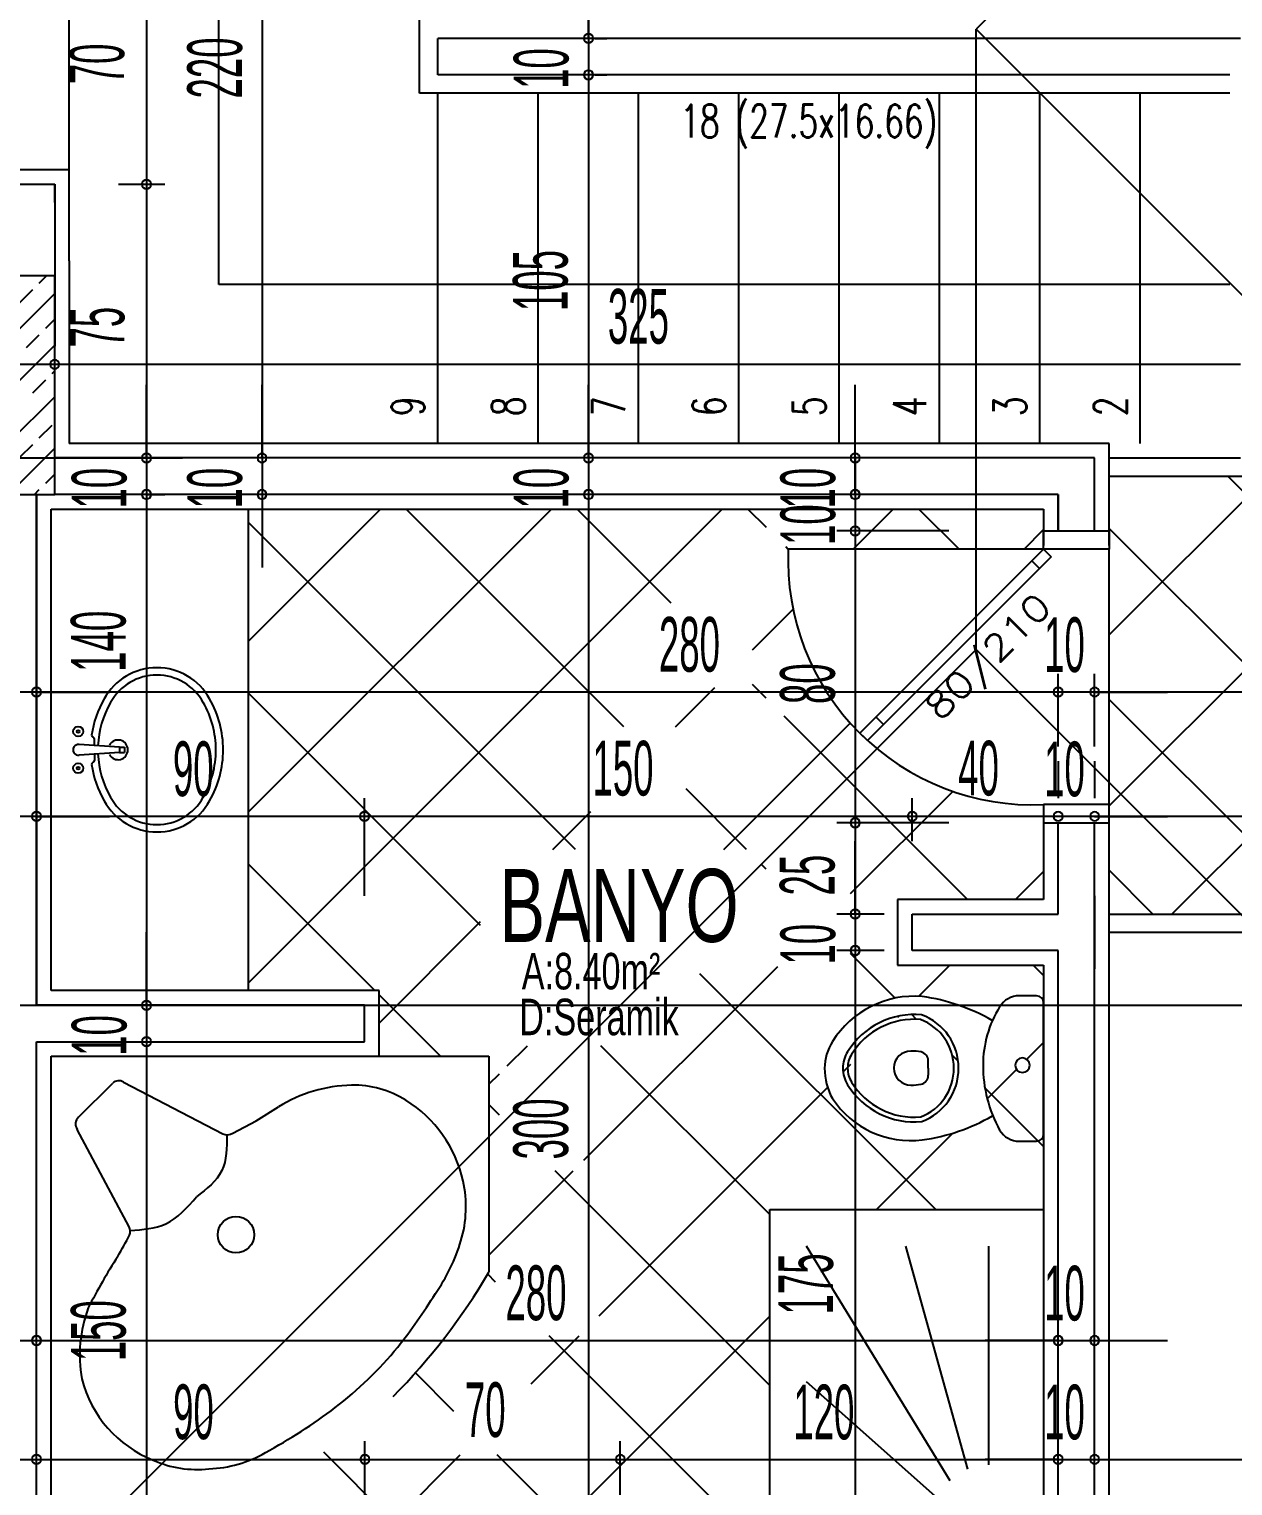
# Model space of a CAD drawing. Extents: x 3907.4 to 3911.57, y -3054.42 to -3053.7.
# Drawn here: x 3908.6141 to 3908.68, y -3054.2664 to -3054.1865 of the extents above; entities that cross this region are included whole.
import ezdxf

# ---------------------------------------------------------------- set-up
doc = ezdxf.new("R2010")
doc.units = 0
doc.header["$LTSCALE"] = 2
doc.header["$MEASUREMENT"] = 0
for name, pattern in [('ACAD_ISO03W100', [30, 12, -18]), ('ACAD_ISO07W100', [3.5, 0.5, -3]), ('ACAD_ISO10W100', [18, 12, -3, 0, -3])]:
    doc.linetypes.add(name, pattern=pattern)
doc.layers.get('0').update_dxf_attribs({"linetype": 'CONTINUOUS'})
for name, color, linetype in [('AKS', 11, 'CONTINUOUS'), ('DOĞRAMA', 2, 'CONTINUOUS'), ('DUVAR', 7, 'CONTINUOUS'), ('KOLON', 3, 'CONTINUOUS'), ('KOLTAR', 9, 'CONTINUOUS'), ('MB', 11, 'CONTINUOUS'), ('OLÇÜ', 6, 'CONTINUOUS'), ('S-TEF', 151, 'CONTINUOUS'), ('SıVA', 6, 'CONTINUOUS'), ('TARAMA', 9, 'CONTINUOUS'), ('TEXT', 11, 'CONTINUOUS'), ('ÇATI', 7, 'CONTINUOUS')]:
    doc.layers.add(name, color=color, linetype=linetype)
doc.styles.add('DETAY', font='stylu.ttf', dxfattribs={"width": 0.7, "height": 13})
doc.styles.add('KAPı-PEN', font='simplex.shx', dxfattribs={"width": 0.7, "height": 10})
doc.styles.add('MAHAL', font='stylu.ttf', dxfattribs={"width": 0.7, "height": 20})
doc.styles.add('ÖLÇÜ', font='stylu.ttf', dxfattribs={"width": 0.5})

msp = doc.modelspace()

# ---------------------------------------------------------------- linework, layer by layer
at = {"color": 0, "linetype": 'ByBlock'}
for centre, start, end in [((3908.644720617684, -3054.18702954204), 90, 270), ((3908.644720617684, -3054.18702954204), 90, 270), ((3908.644720617684, -3054.18702954204), 270, 90), ((3908.644720617684, -3054.18702954204), 270, 90), ((3908.644720617684, -3054.18902954204), 90, 270), ((3908.644720617684, -3054.18902954204), 90, 270), ((3908.644720617684, -3054.18902954204), 270, 90), ((3908.644720617684, -3054.18902954204), 270, 90), ((3908.620494715005, -3054.19502954204), 90, 270), ((3908.620494715005, -3054.19502954204), 90, 270), ((3908.620494715005, -3054.19502954204), 270, 90), ((3908.620494715005, -3054.19502954204), 270, 90), ((3908.615465526086, -3054.204892913765), 0, 180), ((3908.615465526086, -3054.204892913765), 0, 180), ((3908.615465526086, -3054.204892913765), 180, 0), ((3908.615465526086, -3054.204892913765), 180, 0), ((3908.620494715005, -3054.21002954204), 90, 270), ((3908.620494715005, -3054.21002954204), 90, 270), ((3908.620494715005, -3054.21002954204), 270, 90), ((3908.620494715005, -3054.21002954204), 270, 90), ((3908.626827866014, -3054.21002954204), 90, 270), ((3908.626827866014, -3054.21002954204), 90, 270), ((3908.626827866014, -3054.21002954204), 270, 90), ((3908.626827866014, -3054.21002954204), 270, 90), ((3908.644720617684, -3054.21002954204), 90, 270), ((3908.644720617684, -3054.21002954204), 90, 270), ((3908.644720617684, -3054.21002954204), 270, 90), ((3908.644720617684, -3054.21002954204), 270, 90), ((3908.659337340305, -3054.21002954204), 90, 270), ((3908.659337340305, -3054.21002954204), 270, 90), ((3908.620494715005, -3054.21202954204), 90, 270), ((3908.620494715005, -3054.21202954204), 90, 270), ((3908.620494715005, -3054.21202954204), 270, 90), ((3908.620494715005, -3054.21202954204), 270, 90), ((3908.626827866014, -3054.21202954204), 90, 270), ((3908.626827866014, -3054.21202954204), 270, 90), ((3908.644720617684, -3054.21202954204), 90, 270), ((3908.644720617684, -3054.21202954204), 90, 270), ((3908.644720617684, -3054.21202954204), 270, 90), ((3908.644720617684, -3054.21202954204), 270, 90), ((3908.659337340305, -3054.21202954204), 90, 270), ((3908.659337340305, -3054.21202954204), 90, 270), ((3908.659337340305, -3054.21202954204), 270, 90), ((3908.659337340305, -3054.21202954204), 270, 90), ((3908.659337340305, -3054.21402954204), 90, 270), ((3908.659337340305, -3054.21402954204), 90, 270), ((3908.659337340305, -3054.21402954204), 270, 90), ((3908.659337340305, -3054.21402954204), 270, 90), ((3908.614465526086, -3054.222860197557), 0, 180), ((3908.614465526086, -3054.222860197557), 0, 180), ((3908.614465526086, -3054.222860197557), 180, 0), ((3908.614465526086, -3054.222860197557), 180, 0), ((3908.670465526086, -3054.222860197557), 0, 180), ((3908.670465526086, -3054.222860197557), 0, 180), ((3908.670465526086, -3054.222860197557), 180, 0), ((3908.670465526086, -3054.222860197557), 180, 0), ((3908.672465526086, -3054.222860197557), 0, 180), ((3908.672465526086, -3054.222860197557), 0, 180), ((3908.672465526086, -3054.222860197557), 180, 0), ((3908.672465526086, -3054.222860197557), 180, 0), ((3908.614465526086, -3054.229674175726), 0, 180), ((3908.614465526086, -3054.229674175726), 0, 180), ((3908.614465526086, -3054.229674175726), 180, 0), ((3908.614465526086, -3054.229674175726), 180, 0), ((3908.632446047871, -3054.229674175726), 0, 180), ((3908.632446047871, -3054.229674175726), 0, 180), ((3908.632446047871, -3054.229674175726), 180, 0), ((3908.632446047871, -3054.229674175726), 180, 0), ((3908.662465526086, -3054.229674175726), 0, 180), ((3908.662465526086, -3054.229674175726), 0, 180), ((3908.662465526086, -3054.229674175726), 180, 0), ((3908.662465526086, -3054.229674175726), 180, 0), ((3908.670465526086, -3054.229674175726), 0, 180), ((3908.670465526086, -3054.229674175726), 0, 180), ((3908.670465526086, -3054.229674175726), 180, 0), ((3908.670465526086, -3054.229674175726), 180, 0), ((3908.672465526086, -3054.229674175726), 0, 180), ((3908.672465526086, -3054.229674175726), 0, 180), ((3908.672465526086, -3054.229674175726), 180, 0), ((3908.672465526086, -3054.229674175726), 180, 0), ((3908.659337340305, -3054.23002954204), 90, 270), ((3908.659337340305, -3054.23002954204), 90, 270), ((3908.659337340305, -3054.23002954204), 270, 90), ((3908.659337340305, -3054.23002954204), 270, 90), ((3908.659337340305, -3054.23502954204), 90, 270), ((3908.659337340305, -3054.23502954204), 90, 270), ((3908.659337340305, -3054.23502954204), 270, 90), ((3908.659337340305, -3054.23502954204), 270, 90), ((3908.659337340305, -3054.23702954204), 90, 270), ((3908.659337340305, -3054.23702954204), 90, 270), ((3908.659337340305, -3054.23702954204), 270, 90), ((3908.659337340305, -3054.23702954204), 270, 90), ((3908.620494715005, -3054.24002954204), 90, 270), ((3908.620494715005, -3054.24002954204), 90, 270), ((3908.620494715005, -3054.24002954204), 270, 90), ((3908.620494715005, -3054.24002954204), 270, 90), ((3908.620494715005, -3054.24202954204), 90, 270), ((3908.620494715005, -3054.24202954204), 90, 270), ((3908.620494715005, -3054.24202954204), 270, 90), ((3908.620494715005, -3054.24202954204), 270, 90), ((3908.614465526086, -3054.2584070418), 0, 180), ((3908.614465526086, -3054.2584070418), 0, 180), ((3908.614465526086, -3054.2584070418), 180, 0), ((3908.614465526086, -3054.2584070418), 180, 0), ((3908.670465526086, -3054.2584070418), 0, 180), ((3908.670465526086, -3054.2584070418), 0, 180), ((3908.670465526086, -3054.2584070418), 180, 0), ((3908.670465526086, -3054.2584070418), 180, 0), ((3908.672465526086, -3054.2584070418), 0, 180), ((3908.672465526086, -3054.2584070418), 180, 0), ((3908.614465526086, -3054.264923928749), 0, 180), ((3908.614465526086, -3054.264923928749), 0, 180), ((3908.632465526086, -3054.264923928749), 0, 180), ((3908.632465526086, -3054.264923928749), 0, 180), ((3908.646465526087, -3054.264923928749), 0, 180), ((3908.646465526087, -3054.264923928749), 0, 180), ((3908.670465526086, -3054.264923928749), 0, 180), ((3908.670465526086, -3054.264923928749), 0, 180), ((3908.672465526086, -3054.264923928749), 0, 180), ((3908.672465526086, -3054.264923928749), 0, 180), ((3908.614465526086, -3054.264923928749), 180, 0), ((3908.614465526086, -3054.264923928749), 180, 0), ((3908.632465526086, -3054.264923928749), 180, 0), ((3908.632465526086, -3054.264923928749), 180, 0), ((3908.646465526087, -3054.264923928749), 180, 0), ((3908.646465526087, -3054.264923928749), 180, 0), ((3908.670465526086, -3054.264923928749), 180, 0), ((3908.670465526086, -3054.264923928749), 180, 0), ((3908.672465526086, -3054.264923928749), 180, 0), ((3908.672465526086, -3054.264923928749), 180, 0)]:
    msp.add_arc(centre, 0.00025, start, end, dxfattribs=at)
at = {"layer": 'AKS', "linetype": 'ACAD_ISO10W100'}
for p, q in [((3908.430962617092, -3054.21002954204), (3908.622465526086, -3054.21002954204)), ((3908.430962617092, -3054.24002954204), (3908.806465526086, -3054.24002954204))]:
    msp.add_line(p, q, dxfattribs=at)
at = {"layer": 'DOĞRAMA'}
for p, q in [((3908.616265526086, -3054.19422954204), (3908.616265526086, -3054.18182954204)), ((3908.669665526086, -3054.21502954204), (3908.669665526086, -3054.21402954204)), ((3908.669665526086, -3054.21402954204), (3908.673265526086, -3054.21402954204)), ((3908.673265526086, -3054.21402954204), (3908.673265526086, -3054.21502954204)), ((3908.669665526086, -3054.21502954204), (3908.659585583887, -3054.225109484239)), ((3908.669665526086, -3054.21502954204), (3908.670089790155, -3054.215453806109)), ((3908.673265526086, -3054.21502954204), (3908.669665526086, -3054.21502954204)), ((3908.670089790155, -3054.215453806109), (3908.66001914049, -3054.225524455774)), ((3908.669023800048, -3054.215671268078), (3908.669448064117, -3054.216095532147)), ((3908.660470289009, -3054.224224779117), (3908.660894553078, -3054.224649043185)), ((3908.659585579478, -3054.225109479825), (3908.66001914049, -3054.225524455774)), ((3908.669665526086, -3054.22902954204), (3908.669665526086, -3054.23002954204)), ((3908.673265526086, -3054.22902954204), (3908.669665526086, -3054.22902954204)), ((3908.673265526086, -3054.23002954204), (3908.673265526086, -3054.22902954204)), ((3908.669665526086, -3054.23002954204), (3908.673265526086, -3054.23002954204))]:
    msp.add_line(p, q, dxfattribs=at)
at = {"layer": 'DOĞRAMA', "linetype": 'ACAD_ISO07W100'}
msp.add_line((3908.669665526086, -3054.21502954204), (3908.655674923613, -3054.21502954204), dxfattribs=at)
msp.add_arc((3908.669074523747, -3054.21562954204), 0.01341302664443515, 177.4361533952914, 272.5253737383048, dxfattribs=at)
at = {"layer": 'DUVAR'}
for p, q in [((3908.608465526086, -3054.19502954204), (3908.615465526086, -3054.19502954204)), ((3908.615465526086, -3054.19502954204), (3908.615465526086, -3054.20002954204)), ((3908.615465526086, -3054.19602954204), (3908.615465526086, -3054.19502954204)), ((3908.672465526086, -3054.21002954204), (3908.615465526086, -3054.21002954204)), ((3908.672465526086, -3054.21402954204), (3908.672465526086, -3054.21002954204)), ((3908.614465526086, -3054.24002954204), (3908.614465526086, -3054.21202954204)), ((3908.614465526086, -3054.21202954204), (3908.614465526086, -3054.24002954204)), ((3908.670465526086, -3054.21202954204), (3908.615465526086, -3054.21202954204)), ((3908.670465526086, -3054.21402954204), (3908.670465526086, -3054.21202954204)), ((3908.670465526086, -3054.21202954204), (3908.670465526086, -3054.21402954204)), ((3908.670465526086, -3054.21402954204), (3908.672465526086, -3054.21402954204)), ((3908.670465526086, -3054.21402954204), (3908.672465526086, -3054.21402954204)), ((3908.670465526086, -3054.21402954204), (3908.672465526086, -3054.21402954204)), ((3908.670465526086, -3054.23502954204), (3908.670465526086, -3054.23002954204)), ((3908.670465526086, -3054.23002954204), (3908.672465526086, -3054.23002954204)), ((3908.670465526086, -3054.23002954204), (3908.672465526086, -3054.23002954204)), ((3908.672465526086, -3054.27202954204), (3908.672465526086, -3054.23002954204)), ((3908.672465526086, -3054.23402954204), (3908.672465526086, -3054.23602954204)), ((3908.662465526086, -3054.23702954204), (3908.662465526086, -3054.23502954204)), ((3908.662465526086, -3054.23502954204), (3908.670465526086, -3054.23502954204)), ((3908.672465526086, -3054.23602954204), (3908.672465526086, -3054.23802954204)), ((3908.670465526086, -3054.23702954204), (3908.662465526086, -3054.23702954204)), ((3908.670465526086, -3054.27202954204), (3908.670465526086, -3054.23702954204)), ((3908.632446047871, -3054.24002954204), (3908.614465526086, -3054.24002954204)), ((3908.632446047871, -3054.24202954204), (3908.632446047871, -3054.24002954204)), ((3908.614465526086, -3054.27102954204), (3908.614465526086, -3054.24202954204)), ((3908.614465526086, -3054.24202954204), (3908.632446047871, -3054.24202954204))]:
    msp.add_line(p, q, dxfattribs=at)
at = {"layer": 'KOLON'}
for p, q in [((3908.610465526087, -3054.20002954204), (3908.615465526086, -3054.20002954204)), ((3908.615465526086, -3054.21202954204), (3908.615465526086, -3054.20002954204)), ((3908.610465526087, -3054.21202954204), (3908.615465526086, -3054.21202954204))]:
    msp.add_line(p, q, dxfattribs=at)
at = {"layer": 'KOLTAR'}
for p, q in [((3908.614617773258, -3054.200446198955), (3908.615034430174, -3054.20002954204)), ((3908.613557113086, -3054.201506859127), (3908.614264219867, -3054.200799752346)), ((3908.612465526086, -3054.204012659687), (3908.615465526086, -3054.201012659687)), ((3908.614971326649, -3054.20292107269), (3908.615465526086, -3054.202426873252)), ((3908.613910666477, -3054.203981732861), (3908.614617773258, -3054.20327462608)), ((3908.612465526086, -3054.206841086812), (3908.615465526086, -3054.203841086812)), ((3908.614264219867, -3054.206456606596), (3908.614971326649, -3054.205749499814)), ((3908.615324880039, -3054.205395946424), (3908.615465526086, -3054.205255300377)), ((3908.612969321176, -3054.209165718848), (3908.615465526086, -3054.206669513937)), ((3908.614617773258, -3054.20893148033), (3908.615324880039, -3054.208224373549)), ((3908.613557113086, -3054.209992140502), (3908.614264219867, -3054.20928503372)), ((3908.614933925108, -3054.21002954204), (3908.615465526086, -3054.209497941062)), ((3908.612933925108, -3054.21202954204), (3908.614933925108, -3054.21002954204)), ((3908.614971326649, -3054.211406354064), (3908.615465526086, -3054.210912154626)), ((3908.614348138673, -3054.21202954204), (3908.614617773258, -3054.211759907455))]:
    msp.add_line(p, q, dxfattribs=at)
at = {"layer": 'MB', "color": 2}
for p, q in [((3908.624465526086, -3054.20052954204), (3908.624465526086, -3054.17752954204)), ((3908.679865526086, -3054.20052954204), (3908.624465526086, -3054.20052954204))]:
    msp.add_line(p, q, dxfattribs=at)
at = {"layer": 'MB'}
for p, q in [((3908.635465526086, -3054.19002954204), (3908.635465526086, -3054.18602954204)), ((3908.680465526086, -3054.18702954204), (3908.636465526086, -3054.18702954204)), ((3908.636465526086, -3054.18902954204), (3908.636465526086, -3054.18702954204)), ((3908.679865526086, -3054.18902954204), (3908.636465526086, -3054.18902954204)), ((3908.679865526086, -3054.19002954204), (3908.635465526086, -3054.19002954204)), ((3908.636465526086, -3054.20922954204), (3908.636465526086, -3054.19002954204)), ((3908.641965526086, -3054.20922954204), (3908.641965526086, -3054.19002954204)), ((3908.647465526086, -3054.20922954204), (3908.647465526086, -3054.19002954204)), ((3908.652965526087, -3054.20922954204), (3908.652965526087, -3054.19002954204)), ((3908.658465526086, -3054.20922954204), (3908.658465526086, -3054.19002954204)), ((3908.663965526086, -3054.20922954204), (3908.663965526086, -3054.19002954204)), ((3908.669465526086, -3054.20922954204), (3908.669465526086, -3054.19002954204)), ((3908.674965526086, -3054.20922954204), (3908.674965526086, -3054.19002954204)), ((3908.673265526086, -3054.21002954204), (3908.680465526086, -3054.21002954204)), ((3908.673265526086, -3054.21102954204), (3908.681465526086, -3054.21102954204)), ((3908.673265526086, -3054.23502954204), (3908.715665526086, -3054.23502954204)), ((3908.673265526086, -3054.23602954204), (3908.715665526086, -3054.23602954204))]:
    msp.add_line(p, q, dxfattribs=at)
at = {"layer": 'OLÇÜ', "color": 6}
for p, q in [((3908.626827866014, -3054.16602954204), (3908.626827866014, -3054.21002954204)), ((3908.644720617684, -3054.16602954204), (3908.644720617684, -3054.18702954204)), ((3908.620494715005, -3054.18102954204), (3908.620494715005, -3054.19502954204)), ((3908.644720617684, -3054.18702954204), (3908.644720617684, -3054.18302954204)), ((3908.644720617684, -3054.18702954204), (3908.644720617684, -3054.18902954204)), ((3908.645075152099, -3054.18702954204), (3908.645720617685, -3054.18702954204)), ((3908.645075152099, -3054.18702954204), (3908.645720617685, -3054.18702954204)), ((3908.644720617684, -3054.18902954204), (3908.644720617684, -3054.21002954204)), ((3908.644720617684, -3054.18902954204), (3908.644720617684, -3054.19302954204)), ((3908.645075152099, -3054.18902954204), (3908.645720617685, -3054.18902954204)), ((3908.645075152099, -3054.18902954204), (3908.645720617685, -3054.18902954204)), ((3908.618965526086, -3054.19502954204), (3908.621494715005, -3054.19502954204)), ((3908.618965526086, -3054.19502954204), (3908.621494715005, -3054.19502954204)), ((3908.620494715005, -3054.19502954204), (3908.620494715005, -3054.21002954204)), ((3908.615465526086, -3054.199207122273), (3908.615465526086, -3054.203892913765)), ((3908.615465526086, -3054.199207122273), (3908.615465526086, -3054.203892913765)), ((3908.610465526087, -3054.204892913765), (3908.615465526086, -3054.204892913765)), ((3908.615465526086, -3054.204892913765), (3908.680465526086, -3054.204892913765)), ((3908.620494715005, -3054.21002954204), (3908.620494715005, -3054.20602954204)), ((3908.626827866014, -3054.21002954204), (3908.626827866014, -3054.20602954204)), ((3908.644720617684, -3054.21002954204), (3908.644720617684, -3054.20602954204)), ((3908.659337340305, -3054.21002954204), (3908.659337340305, -3054.20602954204)), ((3908.659337340305, -3054.21202954204), (3908.659337340305, -3054.20802954204)), ((3908.620465526086, -3054.21002954204), (3908.621494715005, -3054.21002954204)), ((3908.620465526086, -3054.21002954204), (3908.621494715005, -3054.21002954204)), ((3908.620494715005, -3054.21002954204), (3908.620494715005, -3054.21202954204)), ((3908.626827866014, -3054.21002954204), (3908.626827866014, -3054.21202954204)), ((3908.628749072146, -3054.21002954204), (3908.627827866014, -3054.21002954204)), ((3908.628749072146, -3054.21002954204), (3908.627827866014, -3054.21002954204)), ((3908.644720617684, -3054.21002954204), (3908.644720617684, -3054.21202954204)), ((3908.646623109075, -3054.21002954204), (3908.645720617685, -3054.21002954204)), ((3908.646623109075, -3054.21002954204), (3908.645720617685, -3054.21002954204)), ((3908.659503113491, -3054.21002954204), (3908.658337340305, -3054.21002954204)), ((3908.659337340305, -3054.21002954204), (3908.659337340305, -3054.21202954204)), ((3908.620465526086, -3054.21202954204), (3908.621494715005, -3054.21202954204)), ((3908.620465526086, -3054.21202954204), (3908.621494715005, -3054.21202954204)), ((3908.620494715005, -3054.21202954204), (3908.620494715005, -3054.21602954204)), ((3908.620494715005, -3054.21202954204), (3908.620494715005, -3054.24002954204)), ((3908.626827866014, -3054.21202954204), (3908.626827866014, -3054.21602954204)), ((3908.628749072146, -3054.21202954204), (3908.627827866014, -3054.21202954204)), ((3908.644720617684, -3054.21202954204), (3908.644720617684, -3054.21602954204)), ((3908.644720617684, -3054.21202954204), (3908.644720617684, -3054.27202954204)), ((3908.646623109075, -3054.21202954204), (3908.645720617685, -3054.21202954204)), ((3908.646623109075, -3054.21202954204), (3908.645720617685, -3054.21202954204)), ((3908.659503113491, -3054.21202954204), (3908.658337340305, -3054.21202954204)), ((3908.659503113491, -3054.21202954204), (3908.658337340305, -3054.21202954204)), ((3908.659337340305, -3054.21202954204), (3908.659337340305, -3054.21602954204)), ((3908.659337340305, -3054.21202954204), (3908.659337340305, -3054.21402954204)), ((3908.664465526086, -3054.21402954204), (3908.658337340305, -3054.21402954204)), ((3908.664465526086, -3054.21402954204), (3908.658337340305, -3054.21402954204)), ((3908.659337340305, -3054.21402954204), (3908.659337340305, -3054.21802954204)), ((3908.659337340305, -3054.21402954204), (3908.659337340305, -3054.23002954204)), ((3908.614465526086, -3054.227119113725), (3908.614465526086, -3054.221860197557)), ((3908.614465526086, -3054.227119113725), (3908.614465526086, -3054.221860197557)), ((3908.670465526086, -3054.225851858883), (3908.670465526086, -3054.221860197557)), ((3908.670465526086, -3054.225851858883), (3908.670465526086, -3054.221860197557)), ((3908.672465526086, -3054.225851858883), (3908.672465526086, -3054.221860197557)), ((3908.672465526086, -3054.225851858883), (3908.672465526086, -3054.221860197557)), ((3908.614465526086, -3054.222860197557), (3908.610465526087, -3054.222860197557)), ((3908.670465526086, -3054.222860197557), (3908.614465526086, -3054.222860197557)), ((3908.614465526086, -3054.222860197557), (3908.618465526086, -3054.222860197557)), ((3908.670465526086, -3054.222860197557), (3908.666465526086, -3054.222860197557)), ((3908.672465526086, -3054.222860197557), (3908.670465526086, -3054.222860197557)), ((3908.716465526086, -3054.222860197557), (3908.672465526086, -3054.222860197557)), ((3908.672465526086, -3054.222860197557), (3908.676465526086, -3054.222860197557)), ((3908.670465526086, -3054.226646458431), (3908.670465526086, -3054.228674175727)), ((3908.670465526086, -3054.226646458431), (3908.670465526086, -3054.228674175727)), ((3908.672465526086, -3054.226646458431), (3908.672465526086, -3054.228674175727)), ((3908.672465526086, -3054.226646458431), (3908.672465526086, -3054.228674175727)), ((3908.614465526086, -3054.230761885053), (3908.614465526086, -3054.228674175727)), ((3908.614465526086, -3054.230761885053), (3908.614465526086, -3054.228674175727)), ((3908.632446047871, -3054.23402954204), (3908.632446047871, -3054.228674175727)), ((3908.632446047871, -3054.23402954204), (3908.632446047871, -3054.228674175727)), ((3908.662465526086, -3054.23102954204), (3908.662465526086, -3054.228674175727)), ((3908.662465526086, -3054.23102954204), (3908.662465526086, -3054.228674175727)), ((3908.614465526086, -3054.229674175726), (3908.610465526087, -3054.229674175726)), ((3908.632446047871, -3054.229674175726), (3908.614465526086, -3054.229674175726)), ((3908.614465526086, -3054.229674175726), (3908.618465526086, -3054.229674175726)), ((3908.662465526086, -3054.229674175726), (3908.632446047871, -3054.229674175726)), ((3908.670465526086, -3054.229674175726), (3908.662465526086, -3054.229674175726)), ((3908.670465526086, -3054.229674175726), (3908.666465526086, -3054.229674175726)), ((3908.672465526086, -3054.229674175726), (3908.670465526086, -3054.229674175726)), ((3908.716465526086, -3054.229674175726), (3908.672465526086, -3054.229674175726)), ((3908.672465526086, -3054.229674175726), (3908.676465526086, -3054.229674175726)), ((3908.664465526086, -3054.23002954204), (3908.658337340305, -3054.23002954204)), ((3908.664465526086, -3054.23002954204), (3908.658337340305, -3054.23002954204)), ((3908.659337340305, -3054.23002954204), (3908.659337340305, -3054.23502954204)), ((3908.659337340305, -3054.23502954204), (3908.659337340305, -3054.23102954204)), ((3908.660929398279, -3054.23502954204), (3908.658337340305, -3054.23502954204)), ((3908.660929398279, -3054.23502954204), (3908.658337340305, -3054.23502954204)), ((3908.659337340305, -3054.23502954204), (3908.659337340305, -3054.23702954204)), ((3908.620494715005, -3054.24002954204), (3908.620494715005, -3054.23602954204)), ((3908.660929398279, -3054.23702954204), (3908.658337340305, -3054.23702954204)), ((3908.660929398279, -3054.23702954204), (3908.658337340305, -3054.23702954204)), ((3908.659337340305, -3054.23702954204), (3908.659337340305, -3054.27202954204)), ((3908.659337340305, -3054.23702954204), (3908.659337340305, -3054.24102954204)), ((3908.620465526086, -3054.24002954204), (3908.621494715005, -3054.24002954204)), ((3908.620465526086, -3054.24002954204), (3908.621494715005, -3054.24002954204)), ((3908.620494715005, -3054.24002954204), (3908.620494715005, -3054.24202954204)), ((3908.620465526086, -3054.24202954204), (3908.621494715005, -3054.24202954204)), ((3908.620465526086, -3054.24202954204), (3908.621494715005, -3054.24202954204)), ((3908.620494715005, -3054.24202954204), (3908.620494715005, -3054.27202954204)), ((3908.620494715005, -3054.24202954204), (3908.620494715005, -3054.24602954204)), ((3908.614465526086, -3054.26502954204), (3908.614465526086, -3054.2574070418)), ((3908.614465526086, -3054.26502954204), (3908.614465526086, -3054.2574070418)), ((3908.670465526086, -3054.26602954204), (3908.670465526086, -3054.2574070418)), ((3908.670465526086, -3054.26602954204), (3908.670465526086, -3054.2574070418)), ((3908.672465526086, -3054.26602954204), (3908.672465526086, -3054.2574070418)), ((3908.610465526087, -3054.2584070418), (3908.614465526086, -3054.2584070418)), ((3908.614465526086, -3054.2584070418), (3908.618465526086, -3054.2584070418)), ((3908.614465526086, -3054.2584070418), (3908.670465526086, -3054.2584070418)), ((3908.670465526086, -3054.2584070418), (3908.666465526087, -3054.2584070418)), ((3908.670465526086, -3054.2584070418), (3908.672465526086, -3054.2584070418)), ((3908.672465526086, -3054.2584070418), (3908.676465526086, -3054.2584070418)), ((3908.614465526086, -3054.26502954204), (3908.614465526086, -3054.263923928749)), ((3908.614465526086, -3054.26502954204), (3908.614465526086, -3054.263923928749)), ((3908.632465526086, -3054.26752954204), (3908.632465526086, -3054.263923928749)), ((3908.632465526086, -3054.26752954204), (3908.632465526086, -3054.263923928749)), ((3908.646465526087, -3054.26752954204), (3908.646465526087, -3054.263923928749)), ((3908.646465526087, -3054.26752954204), (3908.646465526087, -3054.263923928749)), ((3908.670465526086, -3054.26602954204), (3908.670465526086, -3054.263923928749)), ((3908.670465526086, -3054.26602954204), (3908.670465526086, -3054.263923928749)), ((3908.672465526086, -3054.26602954204), (3908.672465526086, -3054.263923928749)), ((3908.672465526086, -3054.26602954204), (3908.672465526086, -3054.263923928749)), ((3908.610465526087, -3054.264923928749), (3908.614465526086, -3054.264923928749)), ((3908.614465526086, -3054.264923928749), (3908.618465526086, -3054.264923928749)), ((3908.614465526086, -3054.264923928749), (3908.632465526086, -3054.264923928749)), ((3908.632465526086, -3054.264923928749), (3908.646465526087, -3054.264923928749)), ((3908.646465526087, -3054.264923928749), (3908.670465526086, -3054.264923928749)), ((3908.670465526086, -3054.264923928749), (3908.666465526087, -3054.264923928749)), ((3908.670465526086, -3054.264923928749), (3908.672465526086, -3054.264923928749)), ((3908.672465526086, -3054.264923928749), (3908.717465526086, -3054.264923928749)), ((3908.672465526086, -3054.264923928749), (3908.676465526086, -3054.264923928749))]:
    msp.add_line(p, q, dxfattribs=at)
at = {"layer": 'S-TEF'}
for p, q in [((3908.615265526086, -3054.21282954204), (3908.626065526086, -3054.21282954204)), ((3908.615265526086, -3054.23922954204), (3908.615265526086, -3054.21282954204)), ((3908.626065526086, -3054.21282954204), (3908.626065526086, -3054.23922954204)), ((3908.617584101658, -3054.225345717933), (3908.617545629416, -3054.225329045893)), ((3908.617644339439, -3054.225796570486), (3908.617644339439, -3054.225437472856)), ((3908.617644339439, -3054.226262513594), (3908.617644339439, -3054.226621611224)), ((3908.617584101658, -3054.226713366147), (3908.617545629416, -3054.226730038187)), ((3908.626065526086, -3054.23922954204), (3908.615265526086, -3054.23922954204)), ((3908.669285526086, -3054.239511767409), (3908.668334706086, -3054.239511767409)), ((3908.669665526086, -3054.247102595487), (3908.669665526086, -3054.239891767409)), ((3908.615265526086, -3054.24282954204), (3908.639265526087, -3054.24282954204)), ((3908.615265526086, -3054.26682954204), (3908.615265526086, -3054.24282954204)), ((3908.639265526087, -3054.24282954204), (3908.639265526087, -3054.254660147198)), ((3908.663345546086, -3054.243473675488), (3908.663345546086, -3054.243079955487)), ((3908.663345546086, -3054.243473675488), (3908.663345546086, -3054.243867375487)), ((3908.668334706086, -3054.247482595487), (3908.669285526086, -3054.247482595487)), ((3908.654665526086, -3054.27122954204), (3908.654665526086, -3054.25122954204)), ((3908.654665526086, -3054.25122954204), (3908.669665526086, -3054.25122954204)), ((3908.669665526086, -3054.25122954204), (3908.669665526086, -3054.27122954204))]:
    msp.add_line(p, q, dxfattribs=at)
at = {"layer": 'S-TEF', "color": 9}
for p, q in [((3908.619008015316, -3054.225885544044), (3908.616800993365, -3054.225741546047)), ((3908.619008015316, -3054.226173540037), (3908.616800993365, -3054.226317538033)), ((3908.619008015316, -3054.225885544044), (3908.619284327481, -3054.225885544044)), ((3908.619008015316, -3054.225885544044), (3908.619284327481, -3054.225885544044)), ((3908.619008015316, -3054.225885544044), (3908.619008015316, -3054.226173540037)), ((3908.619008015316, -3054.226173540037), (3908.619284327481, -3054.226173540037)), ((3908.619284327481, -3054.225885544044), (3908.619284327481, -3054.226173540037)), ((3908.619284327481, -3054.225885544044), (3908.619284327481, -3054.226173540037)), ((3908.616773810414, -3054.246171409734), (3908.618648824908, -3054.244305099946)), ((3908.619239414567, -3054.244240537192), (3908.624676039784, -3054.247070891524)), ((3908.626498481838, -3054.246368891125), (3908.627730713598, -3054.245600254282)), ((3908.625233734527, -3054.247039070975), (3908.626498481838, -3054.246368891125)), ((3908.619544094903, -3054.252182376305), (3908.616697472271, -3054.246836340041)), ((3908.664544205743, -3054.266108221696), (3908.656665526086, -3054.25322954204)), ((3908.665517475789, -3054.265457903442), (3908.6621091769, -3054.25322954204)), ((3908.666665526086, -3054.26522954204), (3908.666665526086, -3054.25322954204)), ((3908.666665526086, -3054.26522954204), (3908.666665526086, -3054.25322954204)), ((3908.666665526086, -3054.26522954204), (3908.666665526086, -3054.25322954204)), ((3908.663893887489, -3054.267081491743), (3908.656665526086, -3054.260673192854))]:
    msp.add_line(p, q, dxfattribs=at)
for centre, radius in [((3908.616753061268, -3054.225021556064), 0.0002735961933913045), ((3908.616753061268, -3054.225021556064), 7.19989982608696e-05), ((3908.616753061268, -3054.227037528015), 0.0002735961933913045), ((3908.616753061268, -3054.227037528015), 7.19989982608696e-05), ((3908.625397786623, -3054.252606771278), 0.001)]:
    msp.add_circle(centre, radius, dxfattribs=at)
at = {"layer": 'S-TEF'}
for centre, radius, start, end in [((3908.621065526087, -3054.22482954204), 0.003299999999999994, 90, 151.2177952873177), ((3908.621065526087, -3054.22482954204), 0.003300000000000004, 28.78220471268229, 90), ((3908.622928661957, -3054.22599836188), 0.005497197621871274, 149.890300260587, 171.9006634887412), ((3908.61907606606, -3054.226031139019), 0.005623028339613373, 0.01627245485383294, 29.7528919511338), ((3908.617585391636, -3054.22523729097), 0.0001000000000000029, 172.2830212951564, 246.5703853529947), ((3908.617544339439, -3054.225437472856), 0.0001, 0, 66.57038535299476), ((3908.61907606606, -3054.226027945061), 0.005623028339613398, 330.2471080488662, 359.9837275451462), ((3908.617585391636, -3054.22682179311), 0.0001000000000000029, 113.4296146470053, 187.7169787048437), ((3908.622928661957, -3054.226060722201), 0.005497197621871276, 188.0993365112588, 210.109699739413), ((3908.617544339439, -3054.226621611224), 0.0001, 293.4296146470053, 0), ((3908.621065526087, -3054.22722954204), 0.003299999999999994, 208.7822047126823, 270), ((3908.621065526087, -3054.22722954204), 0.003300000000000004, 270, 331.2177952873176), ((3908.662584234173, -3054.244826653294), 0.005293575449234379, 85.27747484366961, 148.000794244613), ((3908.661485728562, -3054.25028833843), 0.01084637595854322, 60.40216098395758, 81.86765997199329), ((3908.668334706086, -3054.240771767409), 0.00126, 90, 148.6677490331948), ((3908.669285526086, -3054.239891767409), 0.00038, 0, 90), ((3908.672411062534, -3054.243316765703), 0.006065536538572436, 148.1563251399423, 179.9900795191321), ((3908.669465886087, -3054.241082595488), 0.0002, 0, 3.429516047344265), ((3908.660365526086, -3054.243482595487), 0.0027, 147.2394909888404, 180), ((3908.662395526086, -3054.243468995488), 0.0009300000000000002, 89.95155117982168, 179.7377650157141), ((3908.662454546086, -3054.244892515488), 0.00235424, 77.8269159789363, 91.41739149007078), ((3908.662845546086, -3054.243079955487), 0.0005, 0, 77.8269159789363), ((3908.661077747564, -3054.24348641056), 0.003412223610331429, 179.9359398658445, 209.0567209751764), ((3908.662395526086, -3054.243478335487), 0.0009300000000000002, 180.2622349842859, 270.0484488201784), ((3908.662845546086, -3054.243867375487), 0.0005, 282.1730840210637, 0), ((3908.673730063909, -3054.243321170525), 0.007384539837388204, 179.9576750430784, 208.7919937394568), ((3908.662454546086, -3054.242054815487), 0.00235424, 268.5826083796935, 282.1730840210637), ((3908.662385786824, -3054.24231310084), 0.00514032272590371, 213.4119309440281, 277.0878423277221), ((3908.661485728562, -3054.236676832545), 0.01084637595854322, 278.1323400280067, 299.738566578023), ((3908.669465886087, -3054.245882595487), 0.0002, 356.5704839526557, 0), ((3908.668334706086, -3054.246222595487), 0.00126, 211.3322509668052, 270), ((3908.669285526086, -3054.247102595487), 0.00038, 270, 0), ((3908.609332228081, -3054.237029290921), 0.03473973837789521, 315.2596316505431, 329.5017105507172)]:
    msp.add_arc(centre, radius, start, end, dxfattribs=at)
at = {"layer": 'S-TEF', "color": 9}
for centre, radius, start, end in [((3908.621065526087, -3054.22482954204), 0.002899999999999995, 90, 151.2177952873177), ((3908.621065526087, -3054.22482954204), 0.002900000000000005, 28.78220471268229, 90), ((3908.623025859296, -3054.226023411623), 0.005193984106517533, 150.0869117711672, 177.6351624832919), ((3908.619075591834, -3054.226031141101), 0.005223502584084073, 0.01753990540705828, 29.82465913196074), ((3908.61893399959, -3054.22602954204), 0.0005399924869565219, 0, 151.2492311229655), ((3908.616760611319, -3054.22602954204), 0.0002908133451489399, 82.01817378967816, 277.9818262103219), ((3908.623025859296, -3054.226035672456), 0.005193984106517513, 182.364837516708, 209.9130882288328), ((3908.61893399959, -3054.22602954204), 0.0005399924869565219, 208.7507688770345, 0), ((3908.619075591834, -3054.226027942979), 0.005223502584084073, 330.1753408680393, 359.982460094593), ((3908.621065526087, -3054.22722954204), 0.002899999999999995, 208.7822047126823, 270), ((3908.621065526087, -3054.22722954204), 0.002900000000000008, 270, 331.2177952873176), ((3908.662570693789, -3054.244820865792), 0.004279352277977468, 84.40047964627861, 148.3838971991547), ((3908.662572060389, -3054.244821700608), 0.004021491553669678, 84.7973653119483, 148.6147926274669), ((3908.661919012834, -3054.243455944844), 0.002826677363764656, 359.4109801286676, 69.16340371237423), ((3908.661922928304, -3054.243455668296), 0.003082738040052007, 359.4772198837537, 69.90418625327806), ((3908.660365526086, -3054.243482595487), 0.0017, 147.832471989141, 180), ((3908.660365526086, -3054.243482595487), 0.00144, 147.832471989141, 180), ((3908.668505526086, -3054.243315715487), 0.0004, 90, 270), ((3908.668505526086, -3054.243315715487), 0.0004, 270, 90), ((3908.660365526086, -3054.243482595487), 0.0017, 180, 212.167528010859), ((3908.660365526086, -3054.243482595487), 0.00144, 180, 212.167528010859), ((3908.661917441184, -3054.243509066544), 0.00282824729544784, 290.9887788297572, 0.5854597756003782), ((3908.661922221759, -3054.243509429774), 0.003083443892084748, 290.1649946140481, 0.5213057271276932), ((3908.618984517497, -3054.244642358248), 0.0004758494273508434, 57.61080951408133, 134.8666937064519), ((3908.631883940674, -3054.25225845491), 0.007847351831245408, 91.09864990800887, 121.9549330287964), ((3908.631837529573, -3054.249838362446), 0.005426814385193388, 57.96767617661559, 91.09864990800887), ((3908.662571126389, -3054.24214413562), 0.004279820045270579, 211.6152279412131, 275.5514207215411), ((3908.662573001199, -3054.242143079743), 0.004022508560089885, 211.3832215108229, 275.0984103093124), ((3908.630987667676, -3054.251196719947), 0.007029125324384687, 12.56171032024447, 57.96767617661559), ((3908.617124722618, -3054.246548543843), 0.0005151402829806066, 132.9372805070251, 213.9642415092286), ((3908.624928162944, -3054.246586606178), 0.0005459838680521954, 242.4981229582048, 304.0330792916772), ((3908.631523694269, -3054.251077279867), 0.006479952818723988, 343.3137432925988, 12.56171032024447), ((3908.603637091378, -3054.244587938717), 0.01784208160854497, 328.9073557485747, 333.217051752724), ((3908.61906669928, -3054.252428063663), 0.0005369067499695713, 338.1610233458424, 27.2322074156597), ((3908.627995036359, -3054.250019554284), 0.01016372942057066, 325.0757623742051, 343.3137432925988), ((3908.648392417115, -3054.272571112107), 0.03494490845442143, 147.5131809570854, 152.8407475671459), ((3908.607170905947, -3054.237555842215), 0.03441516131834885, 321.9444691864384, 327.9113865301044), ((3908.624342731852, -3054.259211094442), 0.007503802487817403, 159.7994291678997, 190.0016498380765), ((3908.61805177459, -3054.245425181357), 0.02100277237206109, 307.5117106014058, 320.5508278633114), ((3908.623268739471, -3054.25890713295), 0.00651705967502432, 194.2772158665229, 248.258804228687), ((3908.611930368393, -3054.236973230225), 0.03143591891060613, 298.6706046882367, 306.981473435899), ((3908.623662265875, -3054.258706863293), 0.006739668441928074, 272.1928398786662, 299.8076520657792), ((3908.623268890899, -3054.259583397096), 0.005894287951701945, 245.8217194469144, 276.3435097388191)]:
    msp.add_arc(centre, radius, start, end, dxfattribs=at)
for points, knots in [([(3908.624902342799, -3054.247131979173), (3908.62489927967, -3054.247830746785), (3908.624893133021, -3054.249232933832), (3908.623791693619, -3054.250101633395), (3908.623239146877, -3054.250537424153)], [0, 0, 0, 0, 9.919223564897436, 19.90448125363294, 19.90448125363294, 19.90448125363294, 19.90448125363294]), ([(3908.619600870326, -3054.252373932789), (3908.620286569843, -3054.252326248645), (3908.621746562805, -3054.252224719457), (3908.622721890871, -3054.251122157467), (3908.623239146877, -3054.250537424153)], [0, 0, 0, 0, 9.919223564896777, 21.12003327135633, 21.12003327135633, 21.12003327135633, 21.12003327135633])]:
    msp.add_open_spline(points, degree=3, knots=knots, dxfattribs=at)
at = {"layer": 'SıVA'}
for p, q in [((3908.616265526086, -3054.19422954204), (3908.612965526086, -3054.19422954204)), ((3908.616265526086, -3054.19922954204), (3908.616265526086, -3054.19422954204)), ((3908.616265526086, -3054.19922954204), (3908.616265526086, -3054.20922954204)), ((3908.616265526086, -3054.19922954204), (3908.616265526086, -3054.19922954204)), ((3908.673265526086, -3054.20922954204), (3908.616265526086, -3054.20922954204)), ((3908.673265526086, -3054.21482954204), (3908.673265526086, -3054.20922954204)), ((3908.615265526086, -3054.23922954204), (3908.615265526086, -3054.21282954204)), ((3908.615265526086, -3054.21282954204), (3908.669665526086, -3054.21282954204)), ((3908.669665526086, -3054.21282954204), (3908.669665526086, -3054.21482954204)), ((3908.669665526086, -3054.22922954204), (3908.669665526086, -3054.23422954204)), ((3908.673265526086, -3054.27122954204), (3908.673265526086, -3054.22922954204)), ((3908.669665526086, -3054.23422954204), (3908.661665526086, -3054.23422954204)), ((3908.661665526086, -3054.23422954204), (3908.661665526086, -3054.23782954204)), ((3908.661665526086, -3054.23782954204), (3908.669665526086, -3054.23782954204)), ((3908.669665526086, -3054.23782954204), (3908.669665526086, -3054.27122954204)), ((3908.633246047872, -3054.23922954204), (3908.615265526086, -3054.23922954204)), ((3908.633246047872, -3054.24282954204), (3908.633246047872, -3054.23922954204)), ((3908.615265526086, -3054.27022954204), (3908.615265526086, -3054.24282954204)), ((3908.615265526086, -3054.24282954204), (3908.633246047872, -3054.24282954204))]:
    msp.add_line(p, q, dxfattribs=at)
at = {"layer": 'TARAMA'}
for p, q in [((3908.673265526086, -3054.219728433066), (3908.697704875825, -3054.195289083327)), ((3908.673265526086, -3054.229097597917), (3908.697720210238, -3054.204642913765)), ((3908.693556977693, -3054.224816562256), (3908.679769957476, -3054.21102954204)), ((3908.626065526086, -3054.220082608812), (3908.633318592859, -3054.21282954204)), ((3908.626065526086, -3054.229451773663), (3908.64268775771, -3054.21282954204)), ((3908.626065526086, -3054.238820938514), (3908.65205692256, -3054.21282954204)), ((3908.646667229574, -3054.224772638391), (3908.634724133223, -3054.21282954204)), ((3908.649248770575, -3054.217985014541), (3908.644093298074, -3054.21282954204)), ((3908.654479726835, -3054.213846805951), (3908.653462462924, -3054.21282954204)), ((3908.659226087411, -3054.21502954204), (3908.661426087411, -3054.21282954204)), ((3908.665031627775, -3054.21502954204), (3908.662831627775, -3054.21282954204)), ((3908.644012777283, -3054.231487350951), (3908.626065526086, -3054.213540099754)), ((3908.668595252262, -3054.21502954204), (3908.669665526086, -3054.213959268216)), ((3908.683002338018, -3054.223631087432), (3908.673265526086, -3054.2138942755)), ((3908.655674394663, -3054.215041473779), (3908.655531423393, -3054.214898502508)), ((3908.673265526086, -3054.22902954204), (3908.673265526086, -3054.21502954204)), ((3908.65371039412, -3054.220545235331), (3908.655934360505, -3054.218321268946)), ((3908.654462157289, -3054.223198401256), (3908.65371039412, -3054.222446638086)), ((3908.638808236694, -3054.235651975213), (3908.626065526086, -3054.222909264605)), ((3908.64948299106, -3054.224772638391), (3908.651645431894, -3054.222610197557)), ((3908.685031627775, -3054.23502954204), (3908.673265526086, -3054.223263440351)), ((3908.65213744335, -3054.231487350951), (3908.659065810165, -3054.224558984137)), ((3908.665493298073, -3054.23422954204), (3908.65544666557, -3054.224182909536)), ((3908.676702746814, -3054.23502954204), (3908.686657907868, -3054.225074380986)), ((3908.653381942134, -3054.231487350951), (3908.650069256964, -3054.228174665781)), ((3908.659087340305, -3054.233906618847), (3908.664688699135, -3054.228305260017)), ((3908.6427682785, -3054.231487350951), (3908.644842316994, -3054.229413312457)), ((3908.669665526086, -3054.229032605202), (3908.669662592009, -3054.229029671124)), ((3908.633016638671, -3054.23922954204), (3908.626065526086, -3054.232278429456)), ((3908.654457764902, -3054.23256317372), (3908.65420647974, -3054.232311888557)), ((3908.668133581963, -3054.23422954204), (3908.669665526086, -3054.232697597917)), ((3908.675662462924, -3054.23502954204), (3908.673265526086, -3054.232632605202)), ((3908.633246047872, -3054.241009581579), (3908.638808236694, -3054.235447392757)), ((3908.66153308278, -3054.239638491598), (3908.659087340305, -3054.237192749122)), ((3908.644470617684, -3054.248523341468), (3908.655095456644, -3054.237898502508)), ((3908.663754968372, -3054.25122954204), (3908.650829534134, -3054.238304107802)), ((3908.662824586787, -3054.239538537216), (3908.664533581963, -3054.23782954204)), ((3908.669665526086, -3054.238401770053), (3908.669093298073, -3054.23782954204)), ((3908.636616638671, -3054.24282954204), (3908.633246047872, -3054.239458951241)), ((3908.661671599788, -3054.240691524215), (3908.661740262468, -3054.240622861535)), ((3908.66268021026, -3054.240785619078), (3908.662438157584, -3054.240543566402)), ((3908.640270447484, -3054.243354346817), (3908.641377163798, -3054.242247630504)), ((3908.654665526086, -3054.251509264605), (3908.645403891986, -3054.242247630504)), ((3908.668740373648, -3054.242991915205), (3908.669665526086, -3054.242066762768)), ((3908.658677672577, -3054.243685451426), (3908.659099898856, -3054.243263225148)), ((3908.664983808487, -3054.243089217304), (3908.66464088865, -3054.242746297467)), ((3908.639265526087, -3054.244359268215), (3908.639841042282, -3054.24378375202)), ((3908.666576937952, -3054.245155350902), (3908.668181725805, -3054.24355056305)), ((3908.645299164446, -3054.257063959556), (3908.657830023671, -3054.244533100333)), ((3908.669368105348, -3054.247473514165), (3908.666449276122, -3054.244554684939)), ((3908.639841042282, -3054.246053945652), (3908.639265526087, -3054.245478429456)), ((3908.660502746814, -3054.25122954204), (3908.664694622926, -3054.247037665928)), ((3908.669665526086, -3054.247770934904), (3908.669368105348, -3054.247473514165)), ((3908.639265526087, -3054.253728433066), (3908.643880095497, -3054.249113863655)), ((3908.654665526086, -3054.260878429456), (3908.642900960285, -3054.249113863655)), ((3908.639631887726, -3054.255213955946), (3908.639195847243, -3054.254777915462)), ((3908.640502746814, -3054.27122954204), (3908.654665526086, -3054.257066762767)), ((3908.641588695925, -3054.260774428078), (3908.644206082203, -3054.2581570418)), ((3908.654665526086, -3054.270247594307), (3908.64257497358, -3054.2581570418)), ((3908.637342356247, -3054.262293589318), (3908.635231451616, -3054.260182684686)), ((3908.636909144118, -3054.27122954204), (3908.63020948879, -3054.264529886711)), ((3908.631133581963, -3054.27122954204), (3908.637689195255, -3054.264673928749)), ((3908.646278308969, -3054.27122954204), (3908.639722695678, -3054.264673928749))]:
    msp.add_line(p, q, dxfattribs=at)
at = {"layer": 'ÇATI', "color": 9, "linetype": 'ACAD_ISO03W100', "ltscale": 0.3}
for p, q in [((3908.708465526086, -3054.14402954204), (3908.665965526086, -3054.18652954204)), ((3908.737465526086, -3054.25802954204), (3908.665965526086, -3054.18652954204)), ((3908.665965526086, -3054.22052954204), (3908.665965526086, -3054.18652954204)), ((3908.594465526086, -3054.29202954204), (3908.665965526086, -3054.22052954204)), ((3908.665965526086, -3054.22052954204), (3908.737465526086, -3054.29202954204))]:
    msp.add_line(p, q, dxfattribs=at)

# ---------------------------------------------------------------- texts
at = {"layer": 'DOĞRAMA', "style": 'KAPı-PEN', "width": 1.2}
msp.add_text('80/210', height=0.0014, rotation=45, dxfattribs=at).set_placement((3908.663993005448, -3054.22450864933))
at = {"layer": 'MB', "color": 6, "style": 'KAPı-PEN', "width": 0.7}
msp.add_text('18 (27.5x16.66)', height=0.0018, dxfattribs=at).set_placement((3908.649750156816, -3054.192460554))
for s, p in [('9', (3908.635724390732, -3054.207742426562)), ('8', (3908.641224390732, -3054.207742426562)), ('7', (3908.646724390732, -3054.207742426562)), ('6', (3908.652224390732, -3054.207742426562)), ('5', (3908.657724390732, -3054.207742426562)), ('4', (3908.663224390732, -3054.207742426562)), ('3', (3908.668724390732, -3054.207742426562)), ('2', (3908.674224390732, -3054.207742426562))]:
    msp.add_text(s, height=0.0018, rotation=90, dxfattribs=at).set_placement(p)
at = {"layer": 'OLÇÜ', "color": 62, "style": 'ÖLÇÜ', "width": 0.5}
for s, p in [('220', (3908.625731233511, -3054.19032511305)), ('70', (3908.619268507099, -3054.189546562538)), ('10', (3908.643623985181, -3054.189800771908)), ('105', (3908.643580061316, -3054.201976650385)), ('75', (3908.619279488065, -3054.203977931498)), ('10', (3908.619398082501, -3054.212800771908)), ('10', (3908.625731233511, -3054.212800771908)), ('10', (3908.643623985181, -3054.212800771908)), ('10', (3908.658240707801, -3054.212800771908)), ('10', (3908.658240707801, -3054.214800771908)), ('140', (3908.61934976625, -3054.221750316465)), ('80', (3908.658223138255, -3054.22351636488)), ('25', (3908.658207764902, -3054.234011972494)), ('10', (3908.658240707801, -3054.237800771908)), ('10', (3908.619398082501, -3054.242800771908)), ('300', (3908.643602023248, -3054.248483556188)), ('175', (3908.658122113365, -3054.256976650386)), ('150', (3908.619354158636, -3054.259545281425))]:
    msp.add_text(s, height=0.003, rotation=90, dxfattribs=at).set_placement(p)
for s, p in [('325', (3908.645784706174, -3054.203763338362)), ('280', (3908.648581184749, -3054.221745995507)), ('10', (3908.669694296218, -3054.221763565054)), ('90', (3908.621944256964, -3054.228564366063)), ('150', (3908.644940047594, -3054.228533619357)), ('40', (3908.664986938971, -3054.228529226971)), ('10', (3908.669694296218, -3054.228577543223)), ('280', (3908.640169955076, -3054.25729283975)), ('10', (3908.669694296218, -3054.257310409296)), ('90', (3908.621953996072, -3054.263814119086)), ('70', (3908.637948505589, -3054.263697720843)), ('120', (3908.655949786701, -3054.263827296245)), ('10', (3908.669694296218, -3054.263827296245))]:
    msp.add_text(s, height=0.003, dxfattribs=at).set_placement(p)
at = {"layer": 'TEXT', "width": 0.7}
for s, height, style, p in [('BANYO', 0.004, 'MAHAL', (3908.63984557198, -3054.236559825329)), ('A:8.40m²', 0.002, 'DETAY', (3908.641065185671, -3054.239160092159)), ('D:Seramik', 0.002, 'DETAY', (3908.640926824696, -3054.241670397708))]:
    msp.add_text(s, height=height, dxfattribs=dict(at, style=style)).set_placement(p)

doc.saveas('drawing.dxf')
